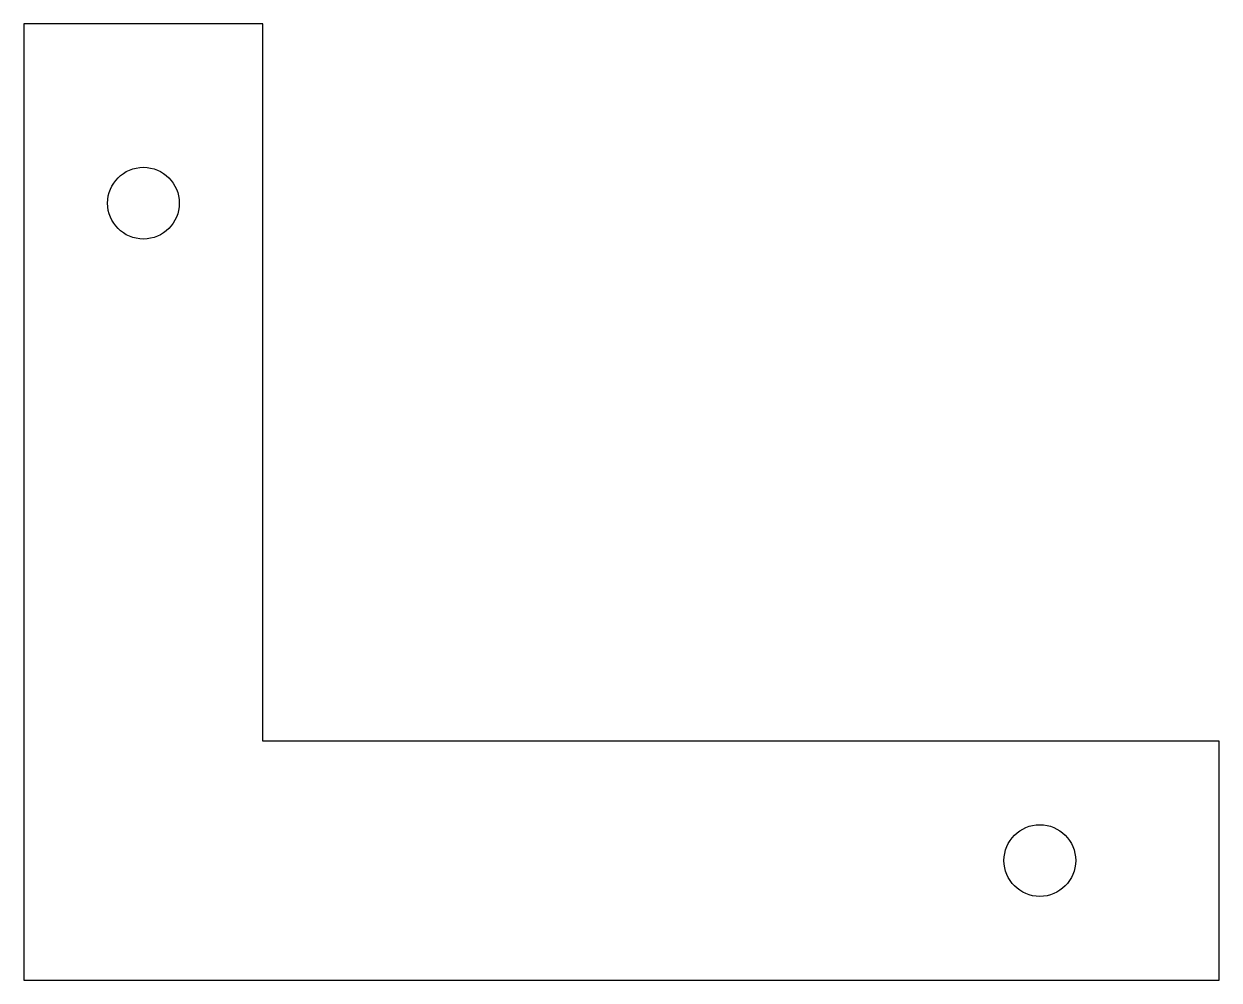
# Model space of a CAD drawing. Header units: millimetres. Extents: x 0 to 100, y 0 to 80.
import ezdxf

# ---------------------------------------------------------------- set-up
doc = ezdxf.new("R2010")
doc.units = ezdxf.units.MM

msp = doc.modelspace()

# ---------------------------------------------------------------- linework, layer by layer
msp.add_lwpolyline([(0, 0), (100, 0), (100, 20), (20, 20), (20, 80), (0, 80)], close=True)
for centre in [(10, 65), (85, 10)]:
    msp.add_circle(centre, 3)

doc.saveas('drawing.dxf')
